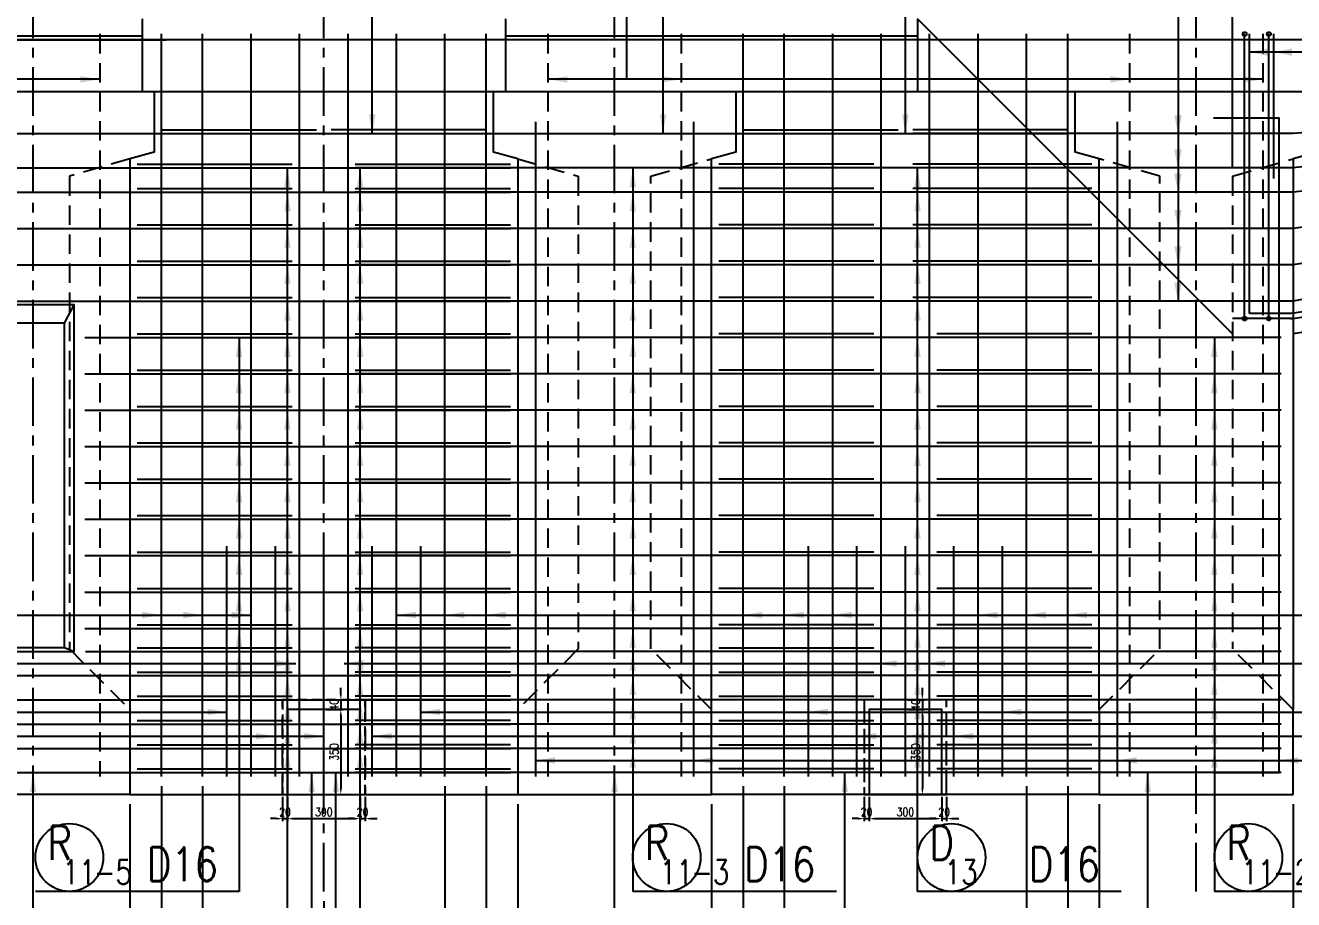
# Model space of a CAD drawing. Header units: millimetres. Extents: x -41433 to 131500, y -94900 to 39745.
# Drawn here: x 8918 to 14152, y -26274 to -22668 of the extents above; entities that cross this region are included whole.
import ezdxf
from ezdxf.enums import TextEntityAlignment as Align

# ---------------------------------------------------------------- set-up
doc = ezdxf.new("R2010")
doc.units = ezdxf.units.MM
doc.header["$LTSCALE"] = 160
doc.header["$MEASUREMENT"] = 0
for name, pattern in [('CENTER', [2, 1.25, -0.25, 0.25, -0.25]), ('DASHED', [0.75, 0.5, -0.25]), ('HIDDEN', [0.375, 0.25, -0.125])]:
    doc.linetypes.add(name, pattern=pattern)
doc.layers.get('0').update_dxf_attribs({"linetype": 'CONTINUOUS'})
doc.layers.get('DEFPOINTS').update_dxf_attribs({"color": 53, "linetype": 'CONTINUOUS'})
for name, color, linetype in [('CENTER', 6, 'CENTER'), ('DIM', 6, 'CONTINUOUS'), ('DIM-L', 6, 'CONTINUOUS'), ('GAIKEI-KEIKAKU', 4, 'CONTINUOUS'), ('TEKKIN-C', 3, 'CONTINUOUS'), ('TEKKIN-L', 2, 'CONTINUOUS'), ('TEKKIN-R', 3, 'CONTINUOUS'), ('TEKKIN-S', 3, 'CONTINUOUS'), ('TEXT', 4, 'CONTINUOUS')]:
    doc.layers.add(name, color=color, linetype=linetype)
doc.styles.add('DIM-TEXT', font='ROMANS', dxfattribs={"width": 0.8, "bigfont": 'EXTFONT'})
doc.styles.add('romans', font='romans.shx', dxfattribs={"bigfont": 'extfont.shx'})
doc.dimstyles.new('DIM10', dxfattribs={"dimscale": 10, "dimtxt": 3.5, "dimasz": 2.5, "dimexe": 1, "dimexo": 1, "dimgap": 1, "dimtad": 3, "dimdec": 1, "dimrnd": 1, "dimdsep": 46, "dimtxsty": 'DIM-TEXT', "dimcen": 0, "dimclrt": 4, "dimaunit": 1, "dimadec": 3, "dimazin": 2, "dimtfac": 1, "dimtdec": 1, "dimtix": 1, "dimtmove": 2, "dimatfit": 3, "dimfxl": 1, "dimtolj": 1, "dimtzin": 0, "dimlwd": -1, "dimlwe": -1, "dimarcsym": 0})
doc.dimstyles.new('DIM40', dxfattribs={"dimscale": 40, "dimtxt": 3.5, "dimasz": 2, "dimexe": 1, "dimexo": 1, "dimgap": 0.5, "dimtad": 1, "dimdec": 0, "dimzin": 9, "dimdsep": 46, "dimtxsty": 'DIM-TEXT', "dimcen": 0, "dimclrt": 4, "dimaunit": 1, "dimadec": 4, "dimazin": 0, "dimtfac": 1, "dimtdec": 0, "dimtix": 1, "dimtmove": 2, "dimatfit": 0, "dimfxl": 1, "dimlwd": -1, "dimlwe": -1, "dimarcsym": 0})

# ---------------------------------------------------------------- blocks, each defined once
blk = doc.blocks.new('*D774')
at = {"layer": 'DEFPOINTS', "color": 0, "transparency": 16777216}
for p in [(16100, -23640), (14150, -25840), (16100, -28300)]:
    blk.add_point(p, dxfattribs=at)
at = {"layer": 'DIM', "color": 0, "transparency": 16777216}
for p, q in [((16100, -23680), (16100, -28340)), ((14150, -25880), (14150, -28340)), ((14230, -28300), (16020, -28300))]:
    blk.add_line(p, q, dxfattribs=at)
for points in [[(14230, -28286.7), (14230, -28313.3), (14150, -28300)], [(16020, -28286.7), (16020, -28313.3), (16100, -28300)]]:
    blk.add_solid(points, dxfattribs=at)
at = {"layer": 'DIM', "color": 4, "transparency": 16777216, "insert": (15125, -28210), "char_height": 140, "attachment_point": 5, "style": 'DIM-TEXT'}
blk.add_mtext('1950', dxfattribs=at)
blk = doc.blocks.new('*D775')
at = {"layer": 'DEFPOINTS', "color": 0, "transparency": 16777216}
for p in [(6150, -25840), (10150, -26240), (10150, -28300)]:
    blk.add_point(p, dxfattribs=at)
at = {"layer": 'DIM', "color": 0, "transparency": 16777216}
for p, q in [((6150, -25880), (6150, -28340)), ((10150, -26280), (10150, -28340)), ((6230, -28300), (10070, -28300))]:
    blk.add_line(p, q, dxfattribs=at)
for points in [[(6230, -28286.7), (6230, -28313.3), (6150, -28300)], [(10070, -28286.7), (10070, -28313.3), (10150, -28300)]]:
    blk.add_solid(points, dxfattribs=at)
at = {"layer": 'DIM', "color": 4, "transparency": 16777216, "insert": (8150, -28210), "char_height": 140, "attachment_point": 5, "style": 'DIM-TEXT'}
blk.add_mtext('4000', dxfattribs=at)
blk = doc.blocks.new('*D778')
at = {"layer": 'DEFPOINTS', "color": 0, "transparency": 16777216}
for p in [(8550, -25840), (9350, -25840), (9350, -28020)]:
    blk.add_point(p, dxfattribs=at)
at = {"layer": 'DIM', "color": 0, "transparency": 16777216}
for p, q in [((8550, -25880), (8550, -28060)), ((9350, -25880), (9350, -28060)), ((8630, -28020), (9270, -28020))]:
    blk.add_line(p, q, dxfattribs=at)
for points in [[(8630, -28006.7), (8630, -28033.3), (8550, -28020)], [(9270, -28006.7), (9270, -28033.3), (9350, -28020)]]:
    blk.add_solid(points, dxfattribs=at)
at = {"layer": 'DIM', "color": 4, "transparency": 16777216, "insert": (8950, -27930), "char_height": 140, "attachment_point": 5, "style": 'DIM-TEXT'}
blk.add_mtext('800', dxfattribs=at)
blk = doc.blocks.new('*D779')
at = {"layer": 'DEFPOINTS', "color": 0, "transparency": 16777216}
for p in [(9350, -25840), (10150, -26240), (10150, -28020)]:
    blk.add_point(p, dxfattribs=at)
at = {"layer": 'DIM', "color": 0, "transparency": 16777216}
for p, q in [((9350, -25880), (9350, -28060)), ((10150, -26280), (10150, -28060)), ((9430, -28020), (10070, -28020))]:
    blk.add_line(p, q, dxfattribs=at)
for points in [[(9430, -28006.7), (9430, -28033.3), (9350, -28020)], [(10070, -28006.7), (10070, -28033.3), (10150, -28020)]]:
    blk.add_solid(points, dxfattribs=at)
at = {"layer": 'DIM', "color": 4, "transparency": 16777216, "insert": (9750, -27930), "char_height": 140, "attachment_point": 5, "style": 'DIM-TEXT'}
blk.add_mtext('800', dxfattribs=at)
blk = doc.blocks.new('*D780')
at = {"layer": 'DEFPOINTS', "color": 0, "transparency": 16777216}
for p in [(10950, -25840), (11750, -25840), (11750, -28020)]:
    blk.add_point(p, dxfattribs=at)
at = {"layer": 'DIM', "color": 0, "transparency": 16777216}
for p, q in [((10950, -25880), (10950, -28060)), ((11750, -25880), (11750, -28060)), ((11030, -28020), (11670, -28020))]:
    blk.add_line(p, q, dxfattribs=at)
for points in [[(11030, -28006.7), (11030, -28033.3), (10950, -28020)], [(11670, -28006.7), (11670, -28033.3), (11750, -28020)]]:
    blk.add_solid(points, dxfattribs=at)
at = {"layer": 'DIM', "color": 4, "transparency": 16777216, "insert": (11350, -27930), "char_height": 140, "attachment_point": 5, "style": 'DIM-TEXT'}
blk.add_mtext('800', dxfattribs=at)
blk = doc.blocks.new('*D781')
at = {"layer": 'DEFPOINTS', "color": 0, "transparency": 16777216}
for p in [(11750, -25840), (13350, -25840), (13350, -28020)]:
    blk.add_point(p, dxfattribs=at)
at = {"layer": 'DIM', "color": 0, "transparency": 16777216}
for p, q in [((11750, -25880), (11750, -28060)), ((13350, -25880), (13350, -28060)), ((11830, -28020), (13270, -28020))]:
    blk.add_line(p, q, dxfattribs=at)
for points in [[(11830, -28006.7), (11830, -28033.3), (11750, -28020)], [(13270, -28006.7), (13270, -28033.3), (13350, -28020)]]:
    blk.add_solid(points, dxfattribs=at)
at = {"layer": 'DIM', "color": 4, "transparency": 16777216, "insert": (12550, -27930), "char_height": 140, "attachment_point": 5, "style": 'DIM-TEXT'}
blk.add_mtext('1600', dxfattribs=at)
blk = doc.blocks.new('*D782')
at = {"layer": 'DEFPOINTS', "color": 0, "transparency": 16777216}
for p in [(13350, -25840), (14150, -25840), (14150, -28020)]:
    blk.add_point(p, dxfattribs=at)
at = {"layer": 'DIM', "color": 0, "transparency": 16777216}
for p, q in [((13350, -25880), (13350, -28060)), ((14150, -25880), (14150, -28060)), ((13430, -28020), (14070, -28020))]:
    blk.add_line(p, q, dxfattribs=at)
for points in [[(13430, -28006.7), (13430, -28033.3), (13350, -28020)], [(14070, -28006.7), (14070, -28033.3), (14150, -28020)]]:
    blk.add_solid(points, dxfattribs=at)
at = {"layer": 'DIM', "color": 4, "transparency": 16777216, "insert": (13750, -27930), "char_height": 140, "attachment_point": 5, "style": 'DIM-TEXT'}
blk.add_mtext('800', dxfattribs=at)
blk = doc.blocks.new('*D784')
at = {"layer": 'DEFPOINTS', "color": 0, "transparency": 16777216}
for p in [(14150, -25840), (10150, -26240), (10150, -28300)]:
    blk.add_point(p, dxfattribs=at)
at = {"layer": 'DIM', "color": 0, "transparency": 16777216}
for p, q in [((14150, -25880), (14150, -28340)), ((10150, -26280), (10150, -28340)), ((14070, -28300), (10230, -28300))]:
    blk.add_line(p, q, dxfattribs=at)
for points in [[(10230, -28286.7), (10230, -28313.3), (10150, -28300)], [(14070, -28286.7), (14070, -28313.3), (14150, -28300)]]:
    blk.add_solid(points, dxfattribs=at)
at = {"layer": 'DIM', "color": 4, "transparency": 16777216, "insert": (12150, -28210), "char_height": 140, "attachment_point": 5, "style": 'DIM-TEXT'}
blk.add_mtext('4000', dxfattribs=at)
blk = doc.blocks.new('*D785')
at = {"layer": 'DEFPOINTS', "color": 0, "transparency": 16777216}
for p in [(10950, -25840), (10150, -26240), (10150, -28020)]:
    blk.add_point(p, dxfattribs=at)
at = {"layer": 'DIM', "color": 0, "transparency": 16777216}
for p, q in [((10950, -25880), (10950, -28060)), ((10150, -26280), (10150, -28060)), ((10870, -28020), (10230, -28020))]:
    blk.add_line(p, q, dxfattribs=at)
for points in [[(10230, -28006.7), (10230, -28033.3), (10150, -28020)], [(10870, -28006.7), (10870, -28033.3), (10950, -28020)]]:
    blk.add_solid(points, dxfattribs=at)
at = {"layer": 'DIM', "color": 4, "transparency": 16777216, "insert": (10550, -27930), "char_height": 140, "attachment_point": 5, "style": 'DIM-TEXT'}
blk.add_mtext('800', dxfattribs=at)
blk = doc.blocks.new('*D799')
at = {"layer": 'DEFPOINTS', "color": 0, "transparency": 16777216}
for p in [(16100, -22640), (14150, -25840), (18760, -25840)]:
    blk.add_point(p, dxfattribs=at)
at = {"layer": 'DIM', "color": 0, "transparency": 16777216}
for p, q in [((16140, -22640), (18800, -22640)), ((18760, -22720), (18760, -25760)), ((14190, -25840), (18800, -25840))]:
    blk.add_line(p, q, dxfattribs=at)
for points in [[(18746.7, -22720), (18773.3, -22720), (18760, -22640)], [(18746.7, -25760), (18773.3, -25760), (18760, -25840)]]:
    blk.add_solid(points, dxfattribs=at)
at = {"layer": 'DIM', "color": 4, "transparency": 16777216, "insert": (18670, -24240), "char_height": 140, "attachment_point": 5, "rotation": 90, "style": 'DIM-TEXT'}
blk.add_mtext('3200', dxfattribs=at)
blk = doc.blocks.new('*D800')
at = {"layer": 'DEFPOINTS', "color": 0, "transparency": 16777216}
for p in [(14150, -23940), (14150, -25840), (18480, -25840)]:
    blk.add_point(p, dxfattribs=at)
at = {"layer": 'DIM', "color": 0, "transparency": 16777216}
for p, q in [((14190, -23940), (18520, -23940)), ((18480, -24020), (18480, -25760)), ((14190, -25840), (18520, -25840))]:
    blk.add_line(p, q, dxfattribs=at)
for points in [[(18466.7, -24020), (18493.3, -24020), (18480, -23940)], [(18466.7, -25760), (18493.3, -25760), (18480, -25840)]]:
    blk.add_solid(points, dxfattribs=at)
at = {"layer": 'DIM', "color": 4, "transparency": 16777216, "insert": (18390, -24890), "char_height": 140, "attachment_point": 5, "rotation": 90, "style": 'DIM-TEXT'}
blk.add_mtext('1900', dxfattribs=at)
blk = doc.blocks.new('*D802')
at = {"layer": 'DEFPOINTS', "color": 0, "transparency": 16777216}
for p in [(16100, -23640), (14150, -23940), (18480, -23940)]:
    blk.add_point(p, dxfattribs=at)
at = {"layer": 'DIM', "color": 0, "transparency": 16777216}
for p, q in [((18480, -23560), (18480, -23480)), ((16140, -23640), (18520, -23640)), ((18480, -23640), (18480, -23940)), ((14190, -23940), (18520, -23940)), ((18480, -24020), (18480, -24100))]:
    blk.add_line(p, q, dxfattribs=at)
for points in [[(18466.7, -23560), (18493.3, -23560), (18480, -23640)], [(18466.7, -24020), (18493.3, -24020), (18480, -23940)]]:
    blk.add_solid(points, dxfattribs=at)
at = {"layer": 'DIM', "color": 4, "transparency": 16777216, "insert": (18390, -23790), "char_height": 140, "attachment_point": 5, "rotation": 90, "style": 'DIM-TEXT'}
blk.add_mtext('300', dxfattribs=at)
blk = doc.blocks.new('ARROW_4')
at = {"color": 0}
blk.add_solid([(0, 0), (-1, 0.2), (-1, -0.2)], dxfattribs=at)
blk = doc.blocks.new('*D907')
at = {"layer": 'DEFPOINTS', "color": 0, "transparency": 16777216}
for p in [(11880, -25766), (11750, -25840), (11880, -27740)]:
    blk.add_point(p, dxfattribs=at)
at = {"layer": 'DIM', "color": 0, "transparency": 16777216}
for p, q in [((11880, -25806), (11880, -27780)), ((11750, -25880), (11750, -27780)), ((11670, -27740), (11590, -27740)), ((11750, -27740), (11880, -27740)), ((11960, -27740), (12040, -27740))]:
    blk.add_line(p, q, dxfattribs=at)
for points in [[(11670, -27726.7), (11670, -27753.3), (11750, -27740)], [(11960, -27726.7), (11960, -27753.3), (11880, -27740)]]:
    blk.add_solid(points, dxfattribs=at)
at = {"layer": 'DIM', "color": 4, "transparency": 16777216, "insert": (11815, -27650), "char_height": 140, "attachment_point": 5, "style": 'DIM-TEXT'}
blk.add_mtext('130', dxfattribs=at)
blk = doc.blocks.new('*D908')
at = {"layer": 'DEFPOINTS', "color": 0, "transparency": 16777216}
for p in [(12050, -25766), (13050, -25766), (13050, -27740)]:
    blk.add_point(p, dxfattribs=at)
at = {"layer": 'DIM', "color": 0, "transparency": 16777216}
for p, q in [((12050, -25806), (12050, -27780)), ((13050, -25806), (13050, -27780)), ((12130, -27740), (12970, -27740))]:
    blk.add_line(p, q, dxfattribs=at)
for points in [[(12130, -27726.7), (12130, -27753.3), (12050, -27740)], [(12970, -27726.7), (12970, -27753.3), (13050, -27740)]]:
    blk.add_solid(points, dxfattribs=at)
at = {"layer": 'DIM', "color": 4, "transparency": 16777216, "insert": (12550, -27533.3), "char_height": 140, "attachment_point": 5, "style": 'DIM-TEXT'}
blk.add_mtext('10×100\\P=1000', dxfattribs=at)
blk = doc.blocks.new('*D950')
at = {"layer": 'DEFPOINTS', "color": 0, "transparency": 16777216}
for p in [(11880, -25766), (12050, -25766), (11880, -27740)]:
    blk.add_point(p, dxfattribs=at)
at = {"layer": 'DIM', "color": 0, "transparency": 16777216}
for p, q in [((11880, -25806), (11880, -27780)), ((12050, -25806), (12050, -27780)), ((11800, -27740), (11720, -27740)), ((12050, -27740), (11880, -27740)), ((12130, -27740), (12210, -27740))]:
    blk.add_line(p, q, dxfattribs=at)
for points in [[(11800, -27726.7), (11800, -27753.3), (11880, -27740)], [(12130, -27726.7), (12130, -27753.3), (12050, -27740)]]:
    blk.add_solid(points, dxfattribs=at)
at = {"layer": 'DIM', "color": 4, "transparency": 16777216, "insert": (11965, -27533.3), "char_height": 140, "attachment_point": 5, "style": 'DIM-TEXT'}
blk.add_mtext('170\\P ', dxfattribs=at)
blk = doc.blocks.new('*D951')
at = {"layer": 'DEFPOINTS', "color": 0, "transparency": 16777216}
for p in [(13220, -25766), (13350, -25840), (13220, -27740)]:
    blk.add_point(p, dxfattribs=at)
at = {"layer": 'DIM', "color": 0, "transparency": 16777216}
for p, q in [((13220, -25806), (13220, -27780)), ((13350, -25880), (13350, -27780)), ((13140, -27740), (13060, -27740)), ((13350, -27740), (13220, -27740)), ((13430, -27740), (13510, -27740))]:
    blk.add_line(p, q, dxfattribs=at)
for points in [[(13140, -27726.7), (13140, -27753.3), (13220, -27740)], [(13430, -27726.7), (13430, -27753.3), (13350, -27740)]]:
    blk.add_solid(points, dxfattribs=at)
at = {"layer": 'DIM', "color": 4, "transparency": 16777216, "insert": (13285, -27650), "char_height": 140, "attachment_point": 5, "style": 'DIM-TEXT'}
blk.add_mtext('130', dxfattribs=at)
blk = doc.blocks.new('*D952')
at = {"layer": 'DEFPOINTS', "color": 0, "transparency": 16777216}
for p in [(13050, -25766), (13220, -25766), (13220, -27740)]:
    blk.add_point(p, dxfattribs=at)
at = {"layer": 'DIM', "color": 0, "transparency": 16777216}
for p, q in [((13050, -25806), (13050, -27780)), ((13220, -25806), (13220, -27780)), ((12970, -27740), (12890, -27740)), ((13050, -27740), (13220, -27740)), ((13300, -27740), (13380, -27740))]:
    blk.add_line(p, q, dxfattribs=at)
for points in [[(12970, -27726.7), (12970, -27753.3), (13050, -27740)], [(13300, -27726.7), (13300, -27753.3), (13220, -27740)]]:
    blk.add_solid(points, dxfattribs=at)
at = {"layer": 'DIM', "color": 4, "transparency": 16777216, "insert": (13135, -27533.3), "char_height": 140, "attachment_point": 5, "style": 'DIM-TEXT'}
blk.add_mtext('170\\P ', dxfattribs=at)
blk = doc.blocks.new('*D958')
at = {"layer": 'DEFPOINTS', "color": 0, "transparency": 16777216}
for p in [(9650, -25766), (10650, -25766), (10650, -27740)]:
    blk.add_point(p, dxfattribs=at)
at = {"layer": 'DIM', "color": 0, "transparency": 16777216}
for p, q in [((9650, -25806), (9650, -27780)), ((10650, -25806), (10650, -27780)), ((9730, -27740), (10570, -27740))]:
    blk.add_line(p, q, dxfattribs=at)
for points in [[(9730, -27726.7), (9730, -27753.3), (9650, -27740)], [(10570, -27726.7), (10570, -27753.3), (10650, -27740)]]:
    blk.add_solid(points, dxfattribs=at)
at = {"layer": 'DIM', "color": 4, "transparency": 16777216, "insert": (10150, -27533.3), "char_height": 140, "attachment_point": 5, "style": 'DIM-TEXT'}
blk.add_mtext('10×100\\P=1000', dxfattribs=at)
blk = doc.blocks.new('*D946')
at = {"layer": 'DEFPOINTS', "color": 0, "transparency": 16777216}
for p in [(9480, -25766), (9350, -25840), (9480, -27740)]:
    blk.add_point(p, dxfattribs=at)
at = {"layer": 'DIM', "color": 0, "transparency": 16777216}
for p, q in [((9480, -25806), (9480, -27780)), ((9350, -25880), (9350, -27780)), ((9270, -27740), (9190, -27740)), ((9350, -27740), (9480, -27740)), ((9560, -27740), (9640, -27740))]:
    blk.add_line(p, q, dxfattribs=at)
for points in [[(9270, -27726.7), (9270, -27753.3), (9350, -27740)], [(9560, -27726.7), (9560, -27753.3), (9480, -27740)]]:
    blk.add_solid(points, dxfattribs=at)
at = {"layer": 'DIM', "color": 4, "transparency": 16777216, "insert": (9415, -27650), "char_height": 140, "attachment_point": 5, "style": 'DIM-TEXT'}
blk.add_mtext('130', dxfattribs=at)
blk = doc.blocks.new('*D947')
at = {"layer": 'DEFPOINTS', "color": 0, "transparency": 16777216}
for p in [(9480, -25766), (9650, -25766), (9480, -27740)]:
    blk.add_point(p, dxfattribs=at)
at = {"layer": 'DIM', "color": 0, "transparency": 16777216}
for p, q in [((9480, -25806), (9480, -27780)), ((9650, -25806), (9650, -27780)), ((9400, -27740), (9320, -27740)), ((9650, -27740), (9480, -27740)), ((9730, -27740), (9810, -27740))]:
    blk.add_line(p, q, dxfattribs=at)
for points in [[(9400, -27726.7), (9400, -27753.3), (9480, -27740)], [(9730, -27726.7), (9730, -27753.3), (9650, -27740)]]:
    blk.add_solid(points, dxfattribs=at)
at = {"layer": 'DIM', "color": 4, "transparency": 16777216, "insert": (9565, -27533.3), "char_height": 140, "attachment_point": 5, "style": 'DIM-TEXT'}
blk.add_mtext('170\\P ', dxfattribs=at)
blk = doc.blocks.new('*D948')
at = {"layer": 'DEFPOINTS', "color": 0, "transparency": 16777216}
for p in [(10820, -25766), (10950, -25840), (10820, -27740)]:
    blk.add_point(p, dxfattribs=at)
at = {"layer": 'DIM', "color": 0, "transparency": 16777216}
for p, q in [((10820, -25806), (10820, -27780)), ((10950, -25880), (10950, -27780)), ((10740, -27740), (10660, -27740)), ((10950, -27740), (10820, -27740)), ((11030, -27740), (11110, -27740))]:
    blk.add_line(p, q, dxfattribs=at)
for points in [[(10740, -27726.7), (10740, -27753.3), (10820, -27740)], [(11030, -27726.7), (11030, -27753.3), (10950, -27740)]]:
    blk.add_solid(points, dxfattribs=at)
at = {"layer": 'DIM', "color": 4, "transparency": 16777216, "insert": (10885, -27650), "char_height": 140, "attachment_point": 5, "style": 'DIM-TEXT'}
blk.add_mtext('130', dxfattribs=at)
blk = doc.blocks.new('*D949')
at = {"layer": 'DEFPOINTS', "color": 0, "transparency": 16777216}
for p in [(10650, -25766), (10820, -25766), (10820, -27740)]:
    blk.add_point(p, dxfattribs=at)
at = {"layer": 'DIM', "color": 0, "transparency": 16777216}
for p, q in [((10650, -25806), (10650, -27780)), ((10820, -25806), (10820, -27780)), ((10570, -27740), (10490, -27740)), ((10650, -27740), (10820, -27740)), ((10900, -27740), (10980, -27740))]:
    blk.add_line(p, q, dxfattribs=at)
for points in [[(10570, -27726.7), (10570, -27753.3), (10650, -27740)], [(10900, -27726.7), (10900, -27753.3), (10820, -27740)]]:
    blk.add_solid(points, dxfattribs=at)
at = {"layer": 'DIM', "color": 4, "transparency": 16777216, "insert": (10735, -27533.3), "char_height": 140, "attachment_point": 5, "style": 'DIM-TEXT'}
blk.add_mtext('170\\P ', dxfattribs=at)
blk = doc.blocks.new('*D959')
at = {"layer": 'DEFPOINTS', "color": 0, "transparency": 16777216}
for p, q in [((12600, -22600), (12600, -21280)), ((13900, -23250), (13900, -21280)), ((13820, -21320), (12680, -21320))]:
    blk.add_line(p, q, dxfattribs=at)
for p in [(12600, -21320), (12600, -22640), (13900, -23290)]:
    blk.add_point(p, dxfattribs=at)
for points in [[(12680, -21306.7), (12680, -21333.3), (12600, -21320)], [(13820, -21306.7), (13820, -21333.3), (13900, -21320)]]:
    blk.add_solid(points, dxfattribs=at)
at = {"layer": 'DEFPOINTS', "color": 4, "transparency": 16777216, "insert": (13250, -21230), "char_height": 140, "attachment_point": 5, "style": 'DIM-TEXT'}
blk.add_mtext('1300', dxfattribs=at)
blk = doc.blocks.new('*D632')
at = {"layer": 'DEFPOINTS', "transparency": 16777216}
for p, q in [((22500, 4360), (22500, 4260)), ((22800, 4360), (22800, 4260)), ((22525, 4270), (22775, 4270))]:
    blk.add_line(p, q, dxfattribs=at)
at = {"layer": 'DEFPOINTS', "color": 0, "transparency": 16777216}
for p in [(22500, 4370), (22800, 4370), (22800, 4270)]:
    blk.add_point(p, dxfattribs=at)
at = {"layer": 'DEFPOINTS', "transparency": 16777216}
for points in [[(22525, 4274.2), (22525, 4265.8), (22500, 4270)], [(22775, 4274.2), (22775, 4265.8), (22800, 4270)]]:
    blk.add_solid(points, dxfattribs=at)
at = {"layer": 'DEFPOINTS', "transparency": 16777216, "insert": (22650, 4297.5), "char_height": 35, "attachment_point": 5, "style": 'DIM-TEXT'}
blk.add_mtext('\\A1;300', dxfattribs=at)
blk = doc.blocks.new('*D633')
at = {"layer": 'DEFPOINTS', "transparency": 16777216}
for p, q in [((22480, 4360), (22480, 4260)), ((22500, 4360), (22500, 4260)), ((22455, 4270), (22430, 4270)), ((22480, 4270), (22500, 4270)), ((22525, 4270), (22550, 4270))]:
    blk.add_line(p, q, dxfattribs=at)
at = {"layer": 'DEFPOINTS', "color": 0, "transparency": 16777216}
for p in [(22480, 4370), (22500, 4370), (22500, 4270)]:
    blk.add_point(p, dxfattribs=at)
at = {"layer": 'DEFPOINTS', "transparency": 16777216}
for points in [[(22455, 4274.2), (22455, 4265.8), (22480, 4270)], [(22525, 4274.2), (22525, 4265.8), (22500, 4270)]]:
    blk.add_solid(points, dxfattribs=at)
at = {"layer": 'DEFPOINTS', "transparency": 16777216, "insert": (22490, 4297.5), "char_height": 35, "attachment_point": 5, "style": 'DIM-TEXT'}
blk.add_mtext('\\A1;20', dxfattribs=at)
blk = doc.blocks.new('*D634')
at = {"layer": 'DEFPOINTS', "transparency": 16777216}
for p, q in [((22800, 4360), (22800, 4260)), ((22820, 4360), (22820, 4260)), ((22775, 4270), (22750, 4270)), ((22800, 4270), (22820, 4270)), ((22845, 4270), (22870, 4270))]:
    blk.add_line(p, q, dxfattribs=at)
at = {"layer": 'DEFPOINTS', "color": 0, "transparency": 16777216}
for p in [(22800, 4370), (22820, 4370), (22820, 4270)]:
    blk.add_point(p, dxfattribs=at)
at = {"layer": 'DEFPOINTS', "transparency": 16777216}
for points in [[(22775, 4274.2), (22775, 4265.8), (22800, 4270)], [(22845, 4274.2), (22845, 4265.8), (22820, 4270)]]:
    blk.add_solid(points, dxfattribs=at)
at = {"layer": 'DEFPOINTS', "transparency": 16777216, "insert": (22810, 4297.5), "char_height": 35, "attachment_point": 5, "style": 'DIM-TEXT'}
blk.add_mtext('\\A1;20', dxfattribs=at)
blk = doc.blocks.new('*D635')
at = {"layer": 'DEFPOINTS', "transparency": 16777216}
for p, q in [((22660, 4720), (22730, 4720)), ((22720, 4695), (22720, 4395)), ((22660, 4370), (22730, 4370))]:
    blk.add_line(p, q, dxfattribs=at)
at = {"layer": 'DEFPOINTS', "color": 0, "transparency": 16777216}
for p in [(22650, 4720), (22650, 4370), (22720, 4370)]:
    blk.add_point(p, dxfattribs=at)
at = {"layer": 'DEFPOINTS', "transparency": 16777216}
for points in [[(22715.8, 4695), (22724.2, 4695), (22720, 4720)], [(22715.8, 4395), (22724.2, 4395), (22720, 4370)]]:
    blk.add_solid(points, dxfattribs=at)
at = {"layer": 'DEFPOINTS', "transparency": 16777216, "insert": (22692.5, 4545), "char_height": 35, "attachment_point": 5, "rotation": 90, "style": 'DIM-TEXT'}
blk.add_mtext('\\A1;350', dxfattribs=at)
blk = doc.blocks.new('*D636')
at = {"layer": 'DEFPOINTS', "transparency": 16777216}
for p, q in [((22720, 4785), (22720, 4810)), ((22660, 4760), (22730, 4760)), ((22660, 4720), (22730, 4720)), ((22720, 4760), (22720, 4720)), ((22720, 4695), (22720, 4670))]:
    blk.add_line(p, q, dxfattribs=at)
at = {"layer": 'DEFPOINTS', "color": 0, "transparency": 16777216}
for p in [(22650, 4760), (22650, 4720), (22720, 4720)]:
    blk.add_point(p, dxfattribs=at)
at = {"layer": 'DEFPOINTS', "transparency": 16777216}
for points in [[(22715.8, 4785), (22724.2, 4785), (22720, 4760)], [(22715.8, 4695), (22724.2, 4695), (22720, 4720)]]:
    blk.add_solid(points, dxfattribs=at)
at = {"layer": 'DEFPOINTS', "transparency": 16777216, "insert": (22692.5, 4740), "char_height": 35, "attachment_point": 5, "rotation": 90, "style": 'DIM-TEXT'}
blk.add_mtext('\\A1;40', dxfattribs=at)
blk = doc.blocks.new('stopper(F)_R1500L35')
at = {"layer": 'DEFPOINTS', "linetype": 'HIDDEN'}
blk.add_lwpolyline([(22480, 4370), (22820, 4370), (22820, 4760), (22480, 4760)], close=True, dxfattribs=at)
at = {"layer": 'DEFPOINTS'}
blk.add_lwpolyline([(22500, 4370), (22800, 4370), (22800, 4720), (22500, 4720)], close=True, dxfattribs=at)
for base, p1, p2, picture, middle in [((22720, 4720), (22650, 4760), (22650, 4720), '*D636', (22692.5, 4740)), ((22720, 4370), (22650, 4720), (22650, 4370), '*D635', (22692.5, 4545))]:
    dim = blk.add_linear_dim(base=base, p1=p1, p2=p2, angle=90, dimstyle='DIM10', override={"dimclrt": 256}, dxfattribs=at)
    dim.commit()
    dim.dimension.update_dxf_attribs({"geometry": picture, "text_midpoint": middle})
for base, p1, p2, picture, middle in [((22500, 4270), (22480, 4370), (22500, 4370), '*D633', (22490, 4297.5)), ((22800, 4270), (22500, 4370), (22800, 4370), '*D632', (22650, 4297.5)), ((22820, 4270), (22800, 4370), (22820, 4370), '*D634', (22810, 4297.5))]:
    dim = blk.add_linear_dim(base=base, p1=p1, p2=p2, dimstyle='DIM10', override={"dimclrt": 256}, dxfattribs=at)
    dim.commit()
    dim.dimension.update_dxf_attribs({"geometry": picture, "text_midpoint": middle})

msp = doc.modelspace()

# ---------------------------------------------------------------- linework, layer by layer
at = {"layer": 'CENTER'}
for p, q in [((10150, -26240), (10150, -21840)), ((8950, -26240), (8950, -22440)), ((11350, -26240), (11350, -22440)), ((13750, -26240), (13750, -22440))]:
    msp.add_line(p, q, dxfattribs=at)
at = {"layer": 'DEFPOINTS'}
for p, q in [((9400, -22640), (9400, -22940)), ((10900, -22640), (10900, -22940)), ((13900, -23940), (12600, -22640)), ((12600, -22640), (12600, -22940)), ((12600, -22712), (10900, -22712)), ((14140.42, -23877.73), (16090.42, -23577.73)), ((14150, -23877), (13900, -23877))]:
    msp.add_line(p, q, dxfattribs=at)
for centre in [(13950, -22703), (14050, -22703), (13950, -23877), (14050, -23877)]:
    msp.add_circle(centre, 8, dxfattribs=at)
at = {"layer": 'DIM-L'}
for p, q in [((11400, -22890), (11400, -21840)), ((10350, -23114), (10350, -22240)), ((11550, -23114), (11550, -22240)), ((12550, -23114), (12550, -22240)), ((13675, -22240), (13675, -23805)), ((16300, -22778), (13970, -22778)), ((10000, -26640), (10000, -23255)), ((10300, -26640), (10300, -23255)), ((11425, -23255), (11425, -26240)), ((12600, -26240), (12600, -23255)), ((9800, -23955), (9800, -26240)), ((13825, -23955), (13825, -26240)), ((3400, -25100), (9850, -25100)), ((10450, -25100), (16900, -25100)), ((3600, -25300), (10033.91, -25300)), ((10233.91, -25300), (16700, -25300)), ((4600, -25500), (9750, -25500)), ((10550, -25500), (15700, -25500)), ((4800, -25600), (10150, -25600)), ((10350, -25600), (15500, -25600)), ((8950, -27040), (8950, -25750)), ((10100, -27040), (10100, -25750)), ((10200, -27040), (10200, -25750)), ((11024, -25700), (15300, -25700)), ((11350, -27040), (11350, -25750)), ((12300, -27040), (12300, -25750)), ((13550, -27040), (13550, -25750)), ((9800, -26240), (8960, -26240)), ((12265, -26240), (11425, -26240)), ((13440, -26240), (12600, -26240)), ((14665, -26240), (13825, -26240))]:
    msp.add_line(p, q, dxfattribs=at)
for points in [[(9225, -22890), (6275, -22890)], [(14025, -22890), (11075, -22890)]]:
    msp.add_lwpolyline(points, dxfattribs=at)
for centre in [(9100, -26100), (11565, -26100), (12740, -26100), (13965, -26100)]:
    msp.add_circle(centre, 140, dxfattribs=at)
for points in [[(9145, -22903.33), (9145, -22876.67), (9225, -22890)], [(11155, -22876.67), (11155, -22903.33), (11075, -22890)], [(11545, -22903.33), (11545, -22876.67), (11625, -22890)], [(13395, -22903.33), (13395, -22876.67), (13475, -22890)], [(13945, -22903.33), (13945, -22876.67), (14025, -22890)], [(10363.33, -23034), (10336.67, -23034), (10350, -23114)], [(11563.33, -23034), (11536.67, -23034), (11550, -23114)], [(12563.33, -23034), (12536.67, -23034), (12550, -23114)], [(9986.67, -23335), (10013.33, -23335), (10000, -23255)], [(10313.33, -23335), (10286.67, -23335), (10300, -23255)], [(11438.33, -23335), (11411.67, -23335), (11425, -23255)], [(12613.33, -23335), (12586.67, -23335), (12600, -23255)], [(9986.67, -23435), (10013.33, -23435), (10000, -23355)], [(10313.33, -23435), (10286.67, -23435), (10300, -23355)], [(11438.33, -23435), (11411.67, -23435), (11425, -23355)], [(12613.33, -23435), (12586.67, -23435), (12600, -23355)], [(9986.67, -23585), (10013.33, -23585), (10000, -23505)], [(10313.33, -23585), (10286.67, -23585), (10300, -23505)], [(11438.33, -23585), (11411.67, -23585), (11425, -23505)], [(12613.33, -23585), (12586.67, -23585), (12600, -23505)], [(9986.67, -23735), (10013.33, -23735), (10000, -23655)], [(10313.33, -23735), (10286.67, -23735), (10300, -23655)], [(11438.33, -23735), (11411.67, -23735), (11425, -23655)], [(12613.33, -23735), (12586.67, -23735), (12600, -23655)], [(9986.67, -23885), (10013.33, -23885), (10000, -23805)], [(10313.33, -23885), (10286.67, -23885), (10300, -23805)], [(11438.33, -23885), (11411.67, -23885), (11425, -23805)], [(12613.33, -23885), (12586.67, -23885), (12600, -23805)], [(9786.67, -24035), (9813.33, -24035), (9800, -23955)], [(9986.67, -24035), (10013.33, -24035), (10000, -23955)], [(10313.33, -24035), (10286.67, -24035), (10300, -23955)], [(11438.33, -24035), (11411.67, -24035), (11425, -23955)], [(12613.33, -24035), (12586.67, -24035), (12600, -23955)], [(13838.33, -24035), (13811.67, -24035), (13825, -23955)], [(9786.67, -24185), (9813.33, -24185), (9800, -24105)], [(9986.67, -24185), (10013.33, -24185), (10000, -24105)], [(10313.33, -24185), (10286.67, -24185), (10300, -24105)], [(11438.33, -24185), (11411.67, -24185), (11425, -24105)], [(12613.33, -24185), (12586.67, -24185), (12600, -24105)], [(13838.33, -24185), (13811.67, -24185), (13825, -24105)], [(9786.67, -24335), (9813.33, -24335), (9800, -24255)], [(9986.67, -24335), (10013.33, -24335), (10000, -24255)], [(10313.33, -24335), (10286.67, -24335), (10300, -24255)], [(11438.33, -24335), (11411.67, -24335), (11425, -24255)], [(12613.33, -24335), (12586.67, -24335), (12600, -24255)], [(13838.33, -24335), (13811.67, -24335), (13825, -24255)], [(9786.67, -24485), (9813.33, -24485), (9800, -24405)], [(9986.67, -24485), (10013.33, -24485), (10000, -24405)], [(10313.33, -24485), (10286.67, -24485), (10300, -24405)], [(11438.33, -24485), (11411.67, -24485), (11425, -24405)], [(12613.33, -24485), (12586.67, -24485), (12600, -24405)], [(13838.33, -24485), (13811.67, -24485), (13825, -24405)], [(9786.67, -24635), (9813.33, -24635), (9800, -24555)], [(9986.67, -24635), (10013.33, -24635), (10000, -24555)], [(10313.33, -24635), (10286.67, -24635), (10300, -24555)], [(11438.33, -24635), (11411.67, -24635), (11425, -24555)], [(12613.33, -24635), (12586.67, -24635), (12600, -24555)], [(13838.33, -24635), (13811.67, -24635), (13825, -24555)], [(9786.67, -24785), (9813.33, -24785), (9800, -24705)], [(9986.67, -24785), (10013.33, -24785), (10000, -24705)], [(10313.33, -24785), (10286.67, -24785), (10300, -24705)], [(11438.33, -24785), (11411.67, -24785), (11425, -24705)], [(12613.33, -24785), (12586.67, -24785), (12600, -24705)], [(13838.33, -24785), (13811.67, -24785), (13825, -24705)], [(9786.67, -24935), (9813.33, -24935), (9800, -24855)], [(9986.67, -24935), (10013.33, -24935), (10000, -24855)], [(10313.33, -24935), (10286.67, -24935), (10300, -24855)], [(11438.33, -24935), (11411.67, -24935), (11425, -24855)], [(12613.33, -24935), (12586.67, -24935), (12600, -24855)], [(13838.33, -24935), (13811.67, -24935), (13825, -24855)], [(9786.67, -25085), (9813.33, -25085), (9800, -25005)], [(9986.67, -25085), (10013.33, -25085), (10000, -25005)], [(10313.33, -25085), (10286.67, -25085), (10300, -25005)], [(11438.33, -25085), (11411.67, -25085), (11425, -25005)], [(12613.33, -25085), (12586.67, -25085), (12600, -25005)], [(13838.33, -25085), (13811.67, -25085), (13825, -25005)], [(9400, -25113.33), (9400, -25086.67), (9480, -25100)], [(9570, -25113.33), (9570, -25086.67), (9650, -25100)], [(9770, -25113.33), (9770, -25086.67), (9850, -25100)], [(10530, -25113.33), (10530, -25086.67), (10450, -25100)], [(10730, -25113.33), (10730, -25086.67), (10650, -25100)], [(10900, -25113.33), (10900, -25086.67), (10820, -25100)], [(11960, -25113.33), (11960, -25086.67), (11880, -25100)], [(12130, -25113.33), (12130, -25086.67), (12050, -25100)], [(12330, -25113.33), (12330, -25086.67), (12250, -25100)], [(12930, -25113.33), (12930, -25086.67), (12850, -25100)], [(13130, -25113.33), (13130, -25086.67), (13050, -25100)], [(13300, -25113.33), (13300, -25086.67), (13220, -25100)], [(9786.67, -25235), (9813.33, -25235), (9800, -25155)], [(9986.67, -25235), (10013.33, -25235), (10000, -25155)], [(10313.33, -25235), (10286.67, -25235), (10300, -25155)], [(11438.33, -25235), (11411.67, -25235), (11425, -25155)], [(12613.33, -25235), (12586.67, -25235), (12600, -25155)], [(13838.33, -25235), (13811.67, -25235), (13825, -25155)], [(9786.67, -25330), (9813.33, -25330), (9800, -25250)], [(9986.67, -25330), (10013.33, -25330), (10000, -25250)], [(10313.33, -25330), (10286.67, -25330), (10300, -25250)], [(11438.33, -25330), (11411.67, -25330), (11425, -25250)], [(12586.67, -25330), (12613.33, -25330), (12600, -25250)], [(13838.33, -25330), (13811.67, -25330), (13825, -25250)], [(9953.91, -25313.33), (9953.91, -25286.67), (10033.91, -25300)], [(10313.91, -25313.33), (10313.91, -25286.67), (10233.91, -25300)], [(12513.91, -25313.33), (12513.91, -25286.67), (12433.91, -25300)], [(12713.91, -25313.33), (12713.91, -25286.67), (12633.91, -25300)], [(9986.67, -25430), (10013.33, -25430), (10000, -25350)], [(10313.33, -25430), (10286.67, -25430), (10300, -25350)], [(11438.33, -25430), (11411.67, -25430), (11425, -25350)], [(12586.67, -25430), (12613.33, -25430), (12600, -25350)], [(13838.33, -25430), (13811.67, -25430), (13825, -25350)], [(9670, -25513.33), (9670, -25486.67), (9750, -25500)], [(9986.67, -25530), (10013.33, -25530), (10000, -25450)], [(10313.33, -25530), (10286.67, -25530), (10300, -25450)], [(10630, -25513.33), (10630, -25486.67), (10550, -25500)], [(11438.33, -25530), (11411.67, -25530), (11425, -25450)], [(12230, -25513.33), (12230, -25486.67), (12150, -25500)], [(12586.67, -25530), (12613.33, -25530), (12600, -25450)], [(13030, -25513.33), (13030, -25486.67), (12950, -25500)], [(13838.33, -25530), (13811.67, -25530), (13825, -25450)], [(9870, -25613.33), (9870, -25586.67), (9950, -25600)], [(9986.67, -25630), (10013.33, -25630), (10000, -25550)], [(10070, -25613.33), (10070, -25586.67), (10150, -25600)], [(10313.33, -25630), (10286.67, -25630), (10300, -25550)], [(10430, -25613.33), (10430, -25586.67), (10350, -25600)], [(11438.33, -25630), (11411.67, -25630), (11425, -25550)], [(12430, -25613.33), (12430, -25586.67), (12350, -25600)], [(12630, -25613.33), (12630, -25586.67), (12550, -25600)], [(12586.67, -25630), (12613.33, -25630), (12600, -25550)], [(12830, -25613.33), (12830, -25586.67), (12750, -25600)], [(13838.33, -25630), (13811.67, -25630), (13825, -25550)], [(9986.67, -25730), (10013.33, -25730), (10000, -25650)], [(10313.33, -25730), (10286.67, -25730), (10300, -25650)], [(11104, -25713.33), (11104, -25686.67), (11024, -25700)], [(11438.33, -25730), (11411.67, -25730), (11425, -25650)], [(11756, -25713.33), (11756, -25686.67), (11676, -25700)], [(12586.67, -25730), (12613.33, -25730), (12600, -25650)], [(13504, -25713.33), (13504, -25686.67), (13424, -25700)], [(13838.33, -25730), (13811.67, -25730), (13825, -25650)], [(14172, -25713.33), (14172, -25686.67), (14092, -25700)], [(8963.33, -25830), (8936.67, -25830), (8950, -25750)], [(10086.67, -25830), (10113.33, -25830), (10100, -25750)], [(10213.33, -25830), (10186.67, -25830), (10200, -25750)], [(11363.33, -25830), (11336.67, -25830), (11350, -25750)], [(12313.33, -25830), (12286.67, -25830), (12300, -25750)], [(13563.33, -25830), (13536.67, -25830), (13550, -25750)]]:
    msp.add_solid(points, dxfattribs=at)
at = {"layer": 'GAIKEI-KEIKAKU'}
for p, q in [((6050, -22940), (14150, -22940)), ((13350, -25490), (13350, -23218.57)), ((14150, -23218.57), (14150, -25490)), ((15900, -23670.77), (14150, -23940)), ((9080.06, -23896.41), (9120.06, -23820)), ((9080.06, -25233.59), (9120.06, -25250)), ((13350, -25490), (13350, -25840)), ((14150, -25840), (14150, -25490)), ((9350, -25840), (10950, -25840)), ((13350, -25840), (11750, -25840)), ((13350, -25840), (14150, -25840))]:
    msp.add_line(p, q, dxfattribs=at)
at = {"layer": 'GAIKEI-KEIKAKU', "linetype": 'DASHED'}
for p, q in [((13900, -23290), (14150, -23218.57)), ((13900, -23290), (13900, -25240)), ((14150, -25490), (13900, -25240))]:
    msp.add_line(p, q, dxfattribs=at)
at = {"layer": 'GAIKEI-KEIKAKU', "flags": 128}
for points in [[(8550, -23218.57), (8450, -23190), (8450, -22940), (9450, -22940), (9450, -23190), (9350, -23218.57)], [(10950, -23218.57), (10850, -23190), (10850, -22940), (11850, -22940), (11850, -23190), (11750, -23218.57)], [(13350, -23218.57), (13250, -23190), (13250, -22940), (14250, -22940), (14250, -23190), (14150, -23218.57)], [(9350, -23218.57), (9350, -25840), (8550, -25840), (8550, -23218.57)], [(10950, -23218.57), (10950, -25840), (11750, -25840), (11750, -23218.57)]]:
    msp.add_lwpolyline(points, dxfattribs=at)
at = {"layer": 'GAIKEI-KEIKAKU', "linetype": 'DASHED'}
for points in [[(9350, -23218.57), (9100, -23290), (9100, -25240), (9350, -25490)], [(10950, -23218.57), (11200, -23290), (11200, -25240), (10950, -25490)], [(11750, -25490), (11500, -25240), (11500, -23290), (11750, -23218.57)], [(13350, -25490), (13600, -25240), (13600, -23290), (13350, -23218.57)], [(9980, -25840), (9980, -25450), (10320, -25450), (10320, -25840)], [(12720, -25840), (12720, -25450), (12380, -25450), (12380, -25840)]]:
    msp.add_lwpolyline(points, dxfattribs=at)
at = {"layer": 'GAIKEI-KEIKAKU', "flags": 128}
for points in [[(8780.06, -23820), (8780.06, -25250), (9120.06, -25250), (9120.06, -23820)], [(9080.06, -25233.59), (9080.06, -23896.41), (8820.06, -23896.41), (8820.06, -25233.59)]]:
    msp.add_lwpolyline(points, close=True, dxfattribs=at)
at = {"layer": 'TEKKIN-C'}
for p, q in [((4282, -22727), (9500, -22727)), ((16018, -22727), (7800, -22727)), ((16042, -22955.52), (14150, -23114)), ((16042, -23055.52), (14150, -23255)), ((14150, -23114), (12580, -23114)), ((13970.5, -23856.5), (13970.5, -23106.5)), ((16042, -23155.52), (14150, -23355)), ((14150, -23255), (12580, -23255)), ((16042, -23255.52), (14150, -23505)), ((14150, -23355), (12580, -23355)), ((16042, -23355.52), (14150, -23655)), ((16042, -23455.52), (14150, -23805)), ((14150, -23505), (12580, -23505)), ((14150, -23655), (12580, -23655)), ((15168.37, -23698.85), (14143.61, -23856.5)), ((14150, -23805), (12580, -23805)), ((14143.61, -23856.5), (13970.5, -23856.5))]:
    msp.add_line(p, q, dxfattribs=at)
at = {"layer": 'TEKKIN-C', "flags": 128}
for points in [[(11024, -23066), (11024, -25766)], [(11676, -23066), (11676, -25766)], [(13424, -23066), (13424, -25766)], [(13822, -25750), (14092, -25750), (14092, -23050), (13822, -23050)]]:
    msp.add_lwpolyline(points, dxfattribs=at)
at = {"layer": 'TEKKIN-L'}
for p, q in [((7780, -23114), (10120, -23114)), ((9480, -23114), (10820, -23114)), ((10180, -23114), (12520, -23114)), ((11880, -23114), (13220, -23114)), ((7880, -23255), (10020, -23255)), ((9380, -23255), (10920, -23255)), ((12420, -23255), (10280, -23255)), ((13320, -23255), (11780, -23255)), ((7880, -23355), (10020, -23355)), ((9380, -23355), (10920, -23355)), ((12420, -23355), (10280, -23355)), ((13320, -23355), (11780, -23355)), ((7880, -23505), (10020, -23505)), ((9380, -23505), (10920, -23505)), ((12420, -23505), (10280, -23505)), ((13320, -23505), (11780, -23505)), ((7880, -23655), (10020, -23655)), ((9380, -23655), (10920, -23655)), ((12420, -23655), (10280, -23655)), ((13320, -23655), (11780, -23655)), ((7880, -23805), (10020, -23805)), ((9380, -23805), (10920, -23805)), ((12420, -23805), (10280, -23805)), ((13320, -23805), (11780, -23805)), ((9164.35, -23955), (10020, -23955)), ((9380, -23955), (10920, -23955)), ((12420, -23955), (10280, -23955)), ((13320, -23955), (11780, -23955)), ((14100, -23955), (12680, -23955)), ((9164.35, -24105), (10020, -24105)), ((9380, -24105), (10920, -24105)), ((12420, -24105), (10280, -24105)), ((13320, -24105), (11780, -24105)), ((14100, -24105), (12680, -24105)), ((9164.35, -24255), (10020, -24255)), ((9380, -24255), (10920, -24255)), ((12420, -24255), (10280, -24255)), ((13320, -24255), (11780, -24255)), ((14100, -24255), (12680, -24255)), ((9164.35, -24405), (10020, -24405)), ((9380, -24405), (10920, -24405)), ((12420, -24405), (10280, -24405)), ((13320, -24405), (11780, -24405)), ((14100, -24405), (12680, -24405)), ((9164.35, -24555), (10020, -24555)), ((9380, -24555), (10920, -24555)), ((12420, -24555), (10280, -24555)), ((13320, -24555), (11780, -24555)), ((14100, -24555), (12680, -24555)), ((9164.35, -24705), (10020, -24705)), ((9380, -24705), (10920, -24705)), ((12420, -24705), (10280, -24705)), ((13320, -24705), (11780, -24705)), ((14100, -24705), (12680, -24705)), ((9164.35, -24855), (10020, -24855)), ((9380, -24855), (10920, -24855)), ((12420, -24855), (10280, -24855)), ((13320, -24855), (11780, -24855)), ((14100, -24855), (12680, -24855)), ((9164.35, -25005), (10020, -25005)), ((9380, -25005), (10920, -25005)), ((12420, -25005), (10280, -25005)), ((13320, -25005), (11780, -25005)), ((14100, -25005), (12680, -25005)), ((9164.35, -25155), (10020, -25155)), ((9380, -25155), (10920, -25155)), ((12420, -25155), (10280, -25155)), ((13320, -25155), (11780, -25155)), ((14100, -25155), (12680, -25155)), ((9165.99, -25250), (10020, -25250)), ((9380, -25250), (10920, -25250)), ((12420, -25250), (10280, -25250)), ((13320, -25250), (11780, -25250)), ((14100, -25250), (12680, -25250)), ((7880, -25350), (10020, -25350)), ((9380, -25350), (10920, -25350)), ((12420, -25350), (10280, -25350)), ((13320, -25350), (11780, -25350)), ((14100, -25350), (12680, -25350)), ((7880, -25450), (10020, -25450)), ((9380, -25450), (10920, -25450)), ((12420, -25450), (10280, -25450)), ((13320, -25450), (11780, -25450)), ((14100, -25450), (12680, -25450)), ((7880, -25550), (10020, -25550)), ((9380, -25550), (10920, -25550)), ((12420, -25550), (10280, -25550)), ((13320, -25550), (11780, -25550)), ((14100, -25550), (12680, -25550)), ((7880, -25650), (10020, -25650)), ((9380, -25650), (10920, -25650)), ((12420, -25650), (10280, -25650)), ((13320, -25650), (11780, -25650)), ((14100, -25650), (12680, -25650)), ((7880, -25750), (10020, -25750)), ((9380, -25750), (10920, -25750)), ((12420, -25750), (10280, -25750)), ((13320, -25750), (11780, -25750)), ((14100, -25750), (12680, -25750))]:
    msp.add_line(p, q, dxfattribs=at)
at = {"layer": 'TEKKIN-R'}
for p, q in [((9400, -22712), (7700, -22712)), ((9480, -23099), (10120, -23099)), ((10820, -23099), (10180, -23099)), ((11880, -23099), (12520, -23099)), ((13220, -23099), (12580, -23099)), ((9380, -23240), (10020, -23240)), ((10280, -23240), (10920, -23240)), ((12420, -23240), (11780, -23240)), ((13320, -23240), (12580, -23240)), ((9380, -23340), (10020, -23340)), ((10280, -23340), (10920, -23340)), ((12420, -23340), (11780, -23340)), ((13320, -23340), (12580, -23340)), ((9380, -23490), (10020, -23490)), ((10280, -23490), (10920, -23490)), ((12420, -23490), (11780, -23490)), ((13320, -23490), (12580, -23490)), ((9380, -23640), (10020, -23640)), ((10280, -23640), (10920, -23640)), ((12420, -23640), (11780, -23640)), ((13320, -23640), (12580, -23640)), ((9380, -23790), (10020, -23790)), ((10280, -23790), (10920, -23790)), ((12420, -23790), (11780, -23790)), ((13320, -23790), (12580, -23790)), ((9380, -23940), (10020, -23940)), ((10280, -23940), (10920, -23940)), ((12420, -23940), (11780, -23940)), ((13320, -23940), (12680, -23940)), ((9380, -24090), (10020, -24090)), ((10280, -24090), (10920, -24090)), ((12420, -24090), (11780, -24090)), ((13320, -24090), (12680, -24090)), ((9380, -24240), (10020, -24240)), ((10280, -24240), (10920, -24240)), ((12420, -24240), (11780, -24240)), ((13320, -24240), (12680, -24240)), ((9380, -24390), (10020, -24390)), ((10280, -24390), (10920, -24390)), ((12420, -24390), (11780, -24390)), ((13320, -24390), (12680, -24390)), ((9380, -24540), (10020, -24540)), ((10280, -24540), (10920, -24540)), ((12420, -24540), (11780, -24540)), ((13320, -24540), (12680, -24540)), ((9380, -24690), (10020, -24690)), ((10280, -24690), (10920, -24690)), ((12420, -24690), (11780, -24690)), ((13320, -24690), (12680, -24690)), ((9380, -24840), (10020, -24840)), ((10280, -24840), (10920, -24840)), ((12420, -24840), (11780, -24840)), ((13320, -24840), (12680, -24840)), ((9380, -24990), (10020, -24990)), ((10280, -24990), (10920, -24990)), ((12420, -24990), (11780, -24990)), ((13320, -24990), (12680, -24990)), ((9380, -25140), (10020, -25140)), ((10280, -25140), (10920, -25140)), ((12420, -25140), (11780, -25140)), ((13320, -25140), (12680, -25140)), ((9380, -25235), (10020, -25235)), ((10920, -25235), (10280, -25235)), ((11780, -25235), (12420, -25235)), ((13320, -25235), (12680, -25235)), ((9380, -25335), (10020, -25335)), ((10920, -25335), (10280, -25335)), ((11780, -25335), (12420, -25335)), ((13320, -25335), (12680, -25335)), ((9380, -25435), (10020, -25435)), ((10920, -25435), (10280, -25435)), ((11780, -25435), (12420, -25435)), ((13320, -25435), (12680, -25435)), ((9380, -25535), (10020, -25535)), ((10920, -25535), (10280, -25535)), ((11780, -25535), (12420, -25535)), ((13320, -25535), (12680, -25535)), ((9380, -25635), (10020, -25635)), ((10920, -25635), (10280, -25635)), ((11780, -25635), (12420, -25635)), ((13320, -25635), (12680, -25635)), ((9380, -25735), (10020, -25735)), ((10280, -25735), (10920, -25735)), ((12420, -25735), (11780, -25735)), ((13320, -25735), (12680, -25735))]:
    msp.add_line(p, q, dxfattribs=at)
at = {"layer": 'TEKKIN-S'}
for p, q in [((9480, -25766), (9480, -22703)), ((9650, -25766), (9650, -22703)), ((9850, -25766), (9850, -22703)), ((10050, -25766), (10050, -22703)), ((10250, -25766), (10250, -22703)), ((10450, -25766), (10450, -22703)), ((10650, -25766), (10650, -22703)), ((10820, -25766), (10820, -22703)), ((11880, -25766), (11880, -22703)), ((12050, -25766), (12050, -22703)), ((12250, -25766), (12250, -22703)), ((12450, -25766), (12450, -22703)), ((12650, -25766), (12650, -22703)), ((12850, -25766), (12850, -22703)), ((13050, -25766), (13050, -22703)), ((13220, -25766), (13220, -22703)), ((13950, -23877), (13950, -22703)), ((13970, -23299), (13970, -22703)), ((14050, -23877), (14050, -22703)), ((14070, -23299), (14070, -22703)), ((9750, -25766), (9750, -24816)), ((9950, -25766), (9950, -24816)), ((10150, -25766), (10150, -24816)), ((10350, -25766), (10350, -24816)), ((10550, -25766), (10550, -24816)), ((12150, -25766), (12150, -24816)), ((12350, -25766), (12350, -24816)), ((12550, -25766), (12550, -24816)), ((12750, -25766), (12750, -24816)), ((12950, -25766), (12950, -24816))]:
    msp.add_line(p, q, dxfattribs=at)
at = {"layer": 'TEKKIN-S', "linetype": 'DASHED', "flags": 128}
for points in [[(9225, -22703), (9225, -25766)], [(11075, -22703), (11075, -25766)], [(11625, -22703), (11625, -25766)], [(13475, -22703), (13475, -25766)], [(14025, -22703), (14025, -25766)]]:
    msp.add_lwpolyline(points, dxfattribs=at)

# ---------------------------------------------------------------- block references
at = {"layer": 'DEFPOINTS'}
for p in [(-12500, -30210), (-10100, -30210)]:
    msp.add_blockref('stopper(F)_R1500L35', p, dxfattribs=at)
at = {"layer": 'DIM-L', "xscale": -76, "yscale": 76, "zscale": 76}
for p in [(13970, -22778), (14070, -22778)]:
    msp.add_blockref('ARROW_4', p, dxfattribs=at)
at = {"layer": 'DIM-L', "xscale": 76, "yscale": 76, "zscale": 76, "rotation": 270}
for p in [(13675, -23114), (13675, -23255), (13675, -23355), (13675, -23505), (13675, -23655), (13675, -23805)]:
    msp.add_blockref('ARROW_4', p, dxfattribs=at)

# ---------------------------------------------------------------- texts
at = {"layer": 'TEXT', "style": 'romans', "width": 0.8}
for s, height, p in [('R', 140, (9060, -26040)), ('R', 140, (11525, -26040)), ('D', 140, (12700, -26040)), ('R', 140, (13925, -26040)), ('11', 100, (9140, -26160)), ('-5', 100, (9280, -26160)), ('11', 100, (11605, -26160)), ('-3', 100, (11745, -26160)), ('13', 100, (12780, -26160)), ('11', 100, (14005, -26160)), ('-2', 100, (14145, -26160))]:
    msp.add_text(s, height=height, rotation=0.00011, dxfattribs=at).set_placement(p, align=Align.MIDDLE)
for p in [(9420, -26240), (11885, -26240), (13060, -26240)]:
    msp.add_text('D16', height=140, rotation=0.00011, dxfattribs=at).set_placement(p, align=Align.BOTTOM_LEFT)

# ---------------------------------------------------------------- dimensions: what is measured, and where the dimension line sits
at = {"layer": 'DEFPOINTS'}
dim = msp.add_linear_dim(base=(12600, -21320), p1=(13900, -23290), p2=(12600, -22640), angle=180, dimstyle='DIM40', override={"dimfxl": 0}, dxfattribs=at)
dim.commit()
dim.dimension.update_dxf_attribs({"geometry": '*D959', "text_midpoint": (13250, -21230)})
at = {"layer": 'DIM'}
for base, p1, p2, angle, picture, middle in [((18760, -25840), (16100, -22640), (14150, -25840), 90, '*D799', (18670, -24240)), ((18480, -23940), (16100, -23640), (14150, -23940), 90, '*D802', (18390, -23790)), ((18480, -25840), (14150, -23940), (14150, -25840), 90, '*D800', (18390, -24890)), ((10820, -27740), (10950, -25840), (10820, -25766), 180, '*D948', (10885, -27650)), ((13220, -27740), (13350, -25840), (13220, -25766), 180, '*D951', (13285, -27650)), ((10150, -28300), (14150, -25840), (10150, -26240), 180, '*D784', (12150, -28210)), ((10150, -28020), (10950, -25840), (10150, -26240), 180, '*D785', (10550, -27930))]:
    dim = msp.add_linear_dim(base=base, p1=p1, p2=p2, angle=angle, dimstyle='DIM40', dxfattribs=at)
    dim.commit()
    dim.dimension.update_dxf_attribs({"geometry": picture, "text_midpoint": middle})
for base, p1, p2, picture, middle in [((16100, -28300), (14150, -25840), (16100, -23640), '*D774', (15125, -28210)), ((9480, -27740), (9350, -25840), (9480, -25766), '*D946', (9415, -27650)), ((11880, -27740), (11750, -25840), (11880, -25766), '*D907', (11815, -27650)), ((10150, -28300), (6150, -25840), (10150, -26240), '*D775', (8150, -28210)), ((9350, -28020), (8550, -25840), (9350, -25840), '*D778', (8950, -27930)), ((10150, -28020), (9350, -25840), (10150, -26240), '*D779', (9750, -27930)), ((11750, -28020), (10950, -25840), (11750, -25840), '*D780', (11350, -27930)), ((13350, -28020), (11750, -25840), (13350, -25840), '*D781', (12550, -27930)), ((14150, -28020), (13350, -25840), (14150, -25840), '*D782', (13750, -27930))]:
    dim = msp.add_linear_dim(base=base, p1=p1, p2=p2, dimstyle='DIM40', dxfattribs=at)
    dim.commit()
    dim.dimension.update_dxf_attribs({"geometry": picture, "text_midpoint": middle})
for base, p1, p2, text, picture, middle in [((9480, -27740), (9650, -25766), (9480, -25766), '<>\\P ', '*D947', (9565, -27533.33)), ((10650, -27740), (9650, -25766), (10650, -25766), '10×100\\P=<>', '*D958', (10150, -27533.33)), ((11880, -27740), (12050, -25766), (11880, -25766), '<>\\P ', '*D950', (11965, -27533.33)), ((13050, -27740), (12050, -25766), (13050, -25766), '10×100\\P=<>', '*D908', (12550, -27533.33))]:
    dim = msp.add_linear_dim(base=base, p1=p1, p2=p2, text=text, dimstyle='DIM40', dxfattribs=at)
    dim.commit()
    dim.dimension.update_dxf_attribs({"geometry": picture, "text_midpoint": middle})
for base, p1, p2, picture, middle in [((10820, -27740), (10650, -25766), (10820, -25766), '*D949', (10735, -27533.33)), ((13220, -27740), (13050, -25766), (13220, -25766), '*D952', (13135, -27533.33))]:
    dim = msp.add_linear_dim(base=base, p1=p1, p2=p2, angle=180, text='<>\\P ', dimstyle='DIM40', dxfattribs=at)
    dim.commit()
    dim.dimension.update_dxf_attribs({"geometry": picture, "text_midpoint": middle})

doc.saveas('drawing.dxf')
